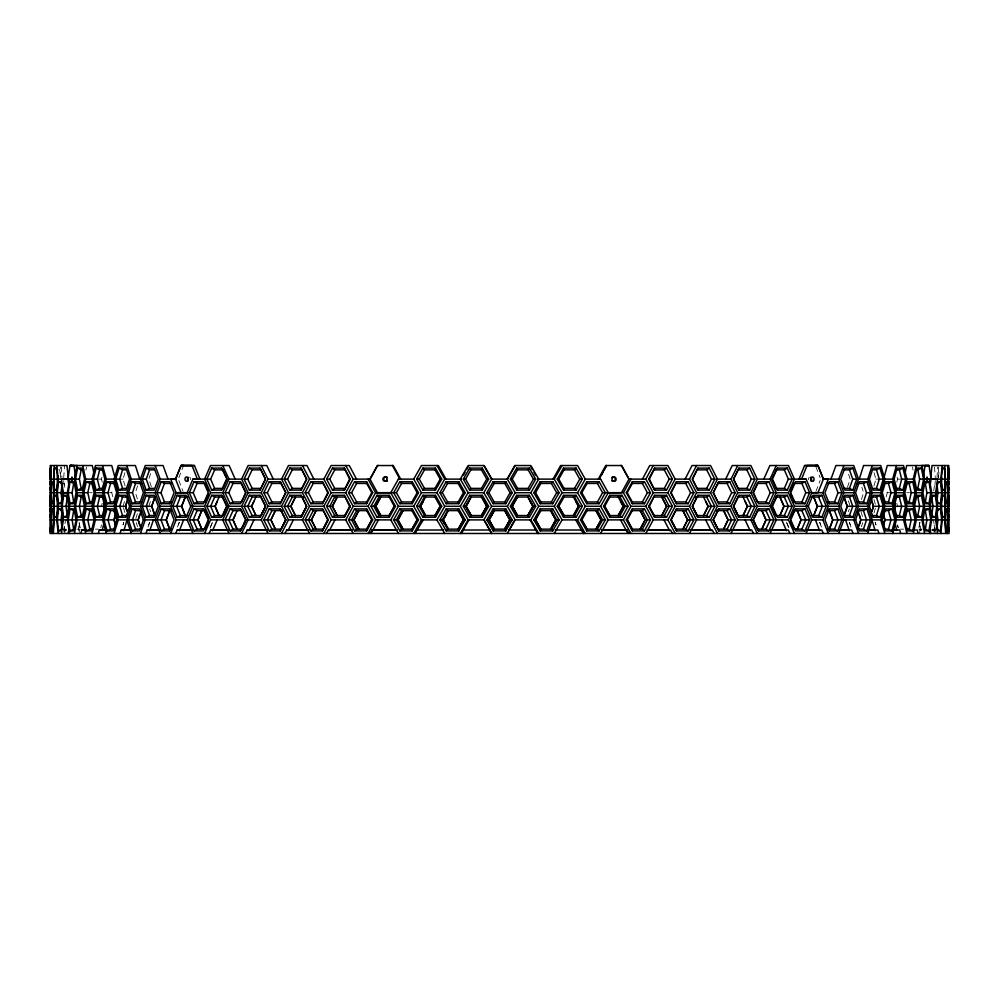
<?xml version="1.0" encoding="UTF-8"?>
<svg xmlns="http://www.w3.org/2000/svg" width="999" height="999" viewBox="0 0 999 999"><rect width="100%" height="100%" fill="white"/><g stroke="black" fill="none" stroke-linecap="round" stroke-linejoin="round"><path stroke-width="0.75" stroke-dasharray="5 3.75" d="M60.415 477.609L60.564 467.033M937.074 477.609L937.537 467.033M63.849 530.019L66.646 530.032L63.849 530.032L63.686 532.33L64.048 527.435M63.711 477.609L64.598 465.534M934.952 485.152L935.289 480.631M934.003 533.478L934.302 530.019L934.102 532.33M938.498 477.235L939.222 469.855L940.359 469.855M64.66 526.248L64.298 529.158L64.848 524.875M65.01 523.576L65.497 519.892M933.753 490.821L934.702 483.441L935.838 483.441M919.879 522.377L919.005 527.722M919.492 533.478L920.029 530.032L923.301 530.019L920.029 530.032M919.967 530.457L920.691 525.924M919.879 522.352L918.993 527.709M85.951 470.054L86.526 467.033M100.824 527.722L101.486 524.875M102.21 482.142L101.473 479.12L102.21 476.098M101.473 506.293L102.21 503.284M896.79 482.142L897.527 479.12L896.79 476.098M112.825 496.79L111.726 492.707L112.825 488.636M886.175 496.79L887.274 492.707L886.175 488.636M123.064 524.875L123.789 522.377M125.05 485.914L123.052 479.12L125.05 472.327M123.052 506.293L125.05 499.5M873.95 485.914L875.948 479.12L873.95 472.327M873.95 513.086L875.549 507.654M123.052 524.8L123.789 522.352M137.575 485.914L135.402 492.707L137.575 499.5M135.839 518.531L138.012 511.738M861.425 499.5L863.598 492.707L861.862 487.275M861.425 526.685L862.724 522.602M149.613 522.377L147.815 527.722L149.625 522.352M150.624 473.688L148.764 479.12L151.561 487.275M148.764 506.293L150.624 500.861M847.439 487.275L850.236 479.12L848.376 473.688M848.376 511.738L849.312 509.015M179.271 522.377L177.235 527.722L179.283 522.352M178.833 477.759L183.054 466.883M815.946 491.346L820.167 480.482M210.027 528.071L212.45 522.352M212.45 522.377L210.19 527.722M58.641 469.855L59.778 469.855L60.502 477.235M98.289 479.12L101.473 479.12M119.168 479.12L123.052 479.12M875.948 479.12L879.832 479.12M897.527 479.12L900.711 479.12M63.162 483.441L64.298 483.441L65.247 490.821M89.498 492.707L92.308 492.707M109.366 492.707L111.726 492.707M887.274 492.707L889.634 492.707M906.692 492.707L909.502 492.707M63.162 529.158L66.171 529.158M76.923 529.158L80.245 529.158M95.429 529.158L98.327 529.158M900.673 529.158L903.571 529.158M918.755 529.158L922.077 529.158M932.829 529.158L935.838 529.158M930.968 530.019L938.523 530.019M786.55 522.352L788.973 528.071M788.81 527.722L786.55 522.377M819.717 522.352L821.777 527.709L819.729 522.377M815.946 466.883L820.167 477.759M178.833 480.482L183.054 491.346M849.375 522.352L851.185 527.709L849.387 522.377M848.376 500.861L850.236 506.293M149.688 509.015L150.624 511.738M860.988 511.738L863.161 518.531M136.276 522.602L137.575 526.685M875.211 522.352L875.948 524.8M873.95 499.5L875.948 506.293M123.451 507.654L125.05 513.086M875.211 522.377L875.936 524.875M896.79 503.284L897.527 506.293M897.514 524.875L898.176 527.722L897.527 524.8M912.474 467.033L913.049 470.054M79.995 527.722L79.121 522.377M80.007 527.709L79.121 522.352M78.309 525.924L79.508 533.478L78.971 530.032M933.503 519.892L933.99 523.576M934.152 524.875L934.689 529.158L934.34 526.248M934.515 467.033L935.289 477.609M934.952 527.435L935.401 533.478M63.711 480.631L64.048 485.152M61.463 467.033L61.926 477.609M938.436 467.033L938.585 477.609M189.723 477.247A2.16 1.536 90 0 1 190.447 479.682M808.553 479.682A2.16 1.536 -90 0 1 809.277 477.247M935.151 530.019L932.354 530.032L935.151 530.032M64.898 532.33L64.685 530.019L64.898 532.33"/><path stroke-width="1.5" d="M50 530.881L50.012 528.284M50 503.708L50.012 501.111M948.988 484.303L949.05 481.718M948.988 511.488L949.05 508.891M50.1 479.12L50.287 468.119L50.949 468.119L50.949 490.109L50.287 490.109L50.225 487.524M58.204 533.478L56.781 519.892L58.204 506.293L56.781 492.707L58.204 479.12L68.394 479.12L66.995 465.534L50.225 465.534L50.012 533.478L949.05 533.478L948.775 465.534L932.005 465.534L930.606 479.12L940.796 479.12L942.219 492.707L940.796 506.293L942.219 519.892L940.796 533.478M50.1 506.293L50.287 495.304L50.949 495.304L50.949 517.295L50.287 517.295L50.225 514.697M948.775 487.524L948.713 490.109L948.051 490.109L948.051 468.119L948.713 468.119L948.9 479.12M948.775 514.697L948.713 517.295L948.051 517.295L948.051 495.304L948.713 495.304L948.9 506.293M632.367 503.708L632.292 501.973L627.222 492.707L632.292 483.441L632.367 481.718L644.442 481.718L650.436 492.707L644.442 503.708L632.367 503.708L626.286 492.707L632.367 481.718M632.367 508.891L632.292 510.614L627.222 519.892L632.292 529.158L632.367 530.881L644.442 530.881L650.436 519.892L644.442 508.891L632.367 508.891L626.286 519.892L632.367 530.881M366.633 503.708L366.708 501.973L371.778 492.707L366.708 483.441L366.633 481.718L354.558 481.718L348.564 492.707L354.558 503.708L366.633 503.708L372.714 492.707L366.633 481.718M366.633 530.881L366.708 529.158L371.778 519.892L366.708 510.614L366.633 508.891L354.558 508.891L348.564 519.892L354.558 530.881L366.633 530.881L372.714 519.892L366.633 508.891M51.661 533.478L51.049 465.534M51.286 492.707L51.798 481.718L53.134 481.718L53.934 492.707L53.134 503.708L51.798 503.708L51.286 492.707L56.781 492.707M51.286 519.892L51.798 508.891L53.134 508.891L53.934 519.892L53.134 530.881L51.798 530.881L51.286 519.892L67.62 519.892M947.339 533.478L947.951 465.534M947.714 492.707L947.202 503.708L945.866 503.708L945.066 492.707L945.866 481.718L947.202 481.718L947.714 492.707L944.117 492.707M947.714 519.892L947.202 530.881L945.866 530.881L945.066 519.892L945.866 508.891L947.202 508.891L947.714 519.892L944.117 519.892M389.298 495.304L389.173 497.027L394.33 506.306L389.185 515.559L389.298 517.295L377.035 517.295L370.941 506.293L377.035 495.304L389.298 495.304L395.467 506.293L389.298 517.295M609.702 517.295L609.827 515.559L604.682 506.293L609.827 497.027L609.702 495.304L621.965 495.304L628.059 506.293L621.965 517.295L609.702 517.295L603.533 506.293L609.702 495.304M57.567 481.58L57.655 475.424M57.567 508.753L57.567 503.833M941.433 481.618L941.483 477.235M941.433 508.791L941.483 504.408M53.297 533.478C55.12 510.826 52.497 488.174 54.321 465.534M53.696 479.12L54.545 468.119L56.531 468.119L57.667 479.12L56.531 490.109L54.545 490.109L53.696 479.12L57.38 479.12M53.696 506.293L54.545 495.304L56.531 495.304L57.667 506.293L56.531 517.295L54.545 517.295L53.696 506.293L57.38 506.293M945.304 479.12L944.455 490.109L942.469 490.109L941.333 479.12L942.469 468.119L944.455 468.119L945.304 479.12L941.62 479.12M945.703 533.478C943.88 510.826 946.503 488.174 944.679 465.534M945.304 506.293L944.455 517.295L942.469 517.295L941.333 506.293L942.469 495.304L944.455 495.304L945.304 506.293L941.62 506.306M936.9 483.441L937.911 492.707L936.9 501.973M62.1 501.973L61.089 492.707L62.1 483.441M57.33 492.707L58.504 481.718L61.151 481.718L62.6 492.707L61.151 503.708L58.504 503.708L57.33 492.707L61.089 492.707M940.796 479.12L942.219 465.534M941.67 492.707L940.496 503.708L937.849 503.708L936.4 492.707L937.849 481.718L940.496 481.718L941.67 492.707L937.911 492.707M72.427 480.194L71.953 476.96L71.466 480.194M927.534 480.194L927.047 476.96L926.572 480.194M58.504 508.891L57.33 519.892L58.504 530.881L61.151 530.881L62.6 519.892L61.151 508.891L58.504 508.891L60.902 510.039M62.1 510.614L61.089 519.892L62.1 529.158M940.496 530.881L941.67 519.892L940.496 508.891L937.849 508.891L936.4 519.892L937.849 530.881L940.496 530.881L938.098 529.732M936.9 529.158L937.911 519.892L936.9 510.614M61.476 533.478L63.299 519.892L61.476 506.293L63.299 492.707L61.476 479.12L67.944 479.12L69.056 486.675M62.175 506.293L63.674 495.304L66.97 495.304L68.744 506.293L66.97 517.295L63.674 517.295L62.175 506.293L74.438 506.293L77.06 519.892L74.438 533.478M937.524 533.478L935.701 519.892L937.524 506.293L935.701 492.707L937.524 479.12L931.056 479.12L929.944 486.675M936.825 506.293L935.326 517.295L932.03 517.295L930.256 506.293L932.03 495.304L935.326 495.304L936.825 506.293L924.562 506.293L921.94 492.707L924.562 479.12L921.94 465.534M67.944 479.12L69.955 465.534L71.953 465.522M654.657 490.109L649.412 479.12L654.657 468.119L666.508 468.119L672.389 479.12L666.508 490.109L654.657 490.109L648.688 479.12L654.657 468.119M654.657 517.295L649.412 506.306L654.657 495.304L666.508 495.304L672.389 506.293L666.508 517.295L654.657 517.295L648.688 506.293L654.657 495.304M923.501 476.098L925.049 465.534L929.045 465.534L931.056 479.12M68.207 533.478L68.731 530.019M344.343 490.109L349.588 479.12L344.343 468.119L332.492 468.119L326.611 479.12L332.492 490.109L344.343 490.109L350.312 479.12L344.343 468.119M344.343 517.295L349.588 506.293L344.343 495.304L332.492 495.304L326.611 506.293L332.492 517.295L344.343 517.295L350.312 506.293L344.343 495.304M928.958 481.718L925.349 483.441L926.897 492.707L925.349 501.973L928.958 503.708L930.781 492.707L928.958 481.718L925.037 481.718L922.939 492.707L925.037 503.708L928.958 503.708M70.042 503.708L73.651 501.973L72.103 492.707L73.651 483.441L70.042 481.718L68.219 492.707L70.042 503.708L73.963 503.708L76.061 492.707L73.963 481.718L70.042 481.718M69.593 533.478L67.37 519.892L69.593 506.293L67.37 492.707L69.593 479.12L74.438 479.12L77.06 465.534M68.219 519.892L70.042 508.891L73.963 508.891L76.061 519.892L73.963 530.881L70.042 530.881L68.219 519.892L76.074 519.892M930.781 519.892L928.958 530.881L925.037 530.881L922.939 519.892L925.037 508.891L928.958 508.891L930.781 519.892L922.926 519.892M929.407 533.478L931.63 519.892L929.407 506.293L931.63 492.707L929.407 479.12L924.562 479.12M928.958 530.881L925.349 529.158L926.897 519.892L925.349 510.614L928.958 508.891M412.25 503.708L411.95 501.973L417.157 492.707L411.938 483.441L412.25 481.718L399.837 481.718L393.656 492.707L399.837 503.708L412.25 503.708L418.494 492.707L412.25 481.718M412.25 508.891L411.938 510.614L417.157 519.892L411.95 529.158L412.25 530.881L399.837 530.881L393.656 519.892L399.837 508.891L412.25 508.891L418.494 519.892L412.25 530.881M586.75 503.708L587.062 501.973L581.843 492.707L587.062 483.441L586.75 481.718L599.163 481.718L605.344 492.707L599.163 503.708L586.75 503.708L580.506 492.707L586.75 481.718M586.75 530.881L587.062 529.158L581.843 519.892L587.062 510.614L586.75 508.891L599.163 508.891L605.344 519.892L599.163 530.881L586.75 530.881L580.506 519.892L586.75 508.891M84.815 530.457L85.39 527.435M921.415 468.119L917.819 469.855L919.629 479.12L917.819 488.386L921.415 490.109L923.563 479.12L921.415 468.119L916.87 468.119L914.46 479.12L916.87 490.109L921.415 490.109M77.585 490.109L81.181 488.386L79.371 479.12L81.181 469.855L77.585 468.119L75.437 479.12L77.585 490.109L82.13 490.109L84.54 479.12L82.13 468.119L77.585 468.119M74.438 506.293L77.06 492.707L74.438 479.12M75.437 506.293L77.585 495.304L82.13 495.304L84.54 506.293L82.13 517.295L77.585 517.295L75.437 506.293L92.07 506.293L95.442 519.892L92.07 533.478M923.563 506.293L921.415 517.295L916.87 517.295L914.46 506.293L916.87 495.304L921.415 495.304L923.563 506.293L906.93 506.293L903.558 492.707L906.93 479.12L903.558 465.534L887.274 465.534L883.615 479.12M924.562 533.478L921.94 519.892L924.562 506.293M77.585 495.304L81.181 497.027L79.371 506.293L81.181 515.559L77.585 517.295M921.415 517.295L917.819 515.559L919.629 506.306L917.819 497.027L921.415 495.304M80.981 533.478L81.693 530.019L85.839 530.019M904.744 474.587L906.692 465.534L929.045 465.534L921.665 465.534M912.711 481.718L907.554 481.718L904.844 492.707L907.554 503.708L912.711 503.708L915.171 492.707L912.711 481.718L909.14 483.441L911.213 492.707L909.14 501.973L907.03 501.973M86.289 503.708L89.86 501.973L87.787 492.707L89.86 483.441L86.289 481.718L83.829 492.707L86.289 503.708L91.446 503.708L94.156 492.707L91.446 481.718L86.289 481.718M85.689 533.478L82.68 519.892L85.689 506.293L82.68 492.707L85.689 479.12L82.68 465.534M913.311 533.478L916.32 519.892L913.311 506.293L916.32 492.707L913.311 479.12L916.32 465.534M915.171 519.892L912.711 530.881L907.554 530.881L904.844 519.892L907.554 508.891L912.711 508.891L915.171 519.892L904.819 519.892M86.289 508.891L89.86 510.614L87.787 519.892L89.86 529.158L86.289 530.881L83.829 519.892L86.289 508.891L91.446 508.891L94.156 519.892L91.446 530.881L86.289 530.881M906.605 529.158L909.14 529.158L911.213 519.892L909.14 510.614L912.711 508.891M894.542 510.039L895.416 506.306L894.53 502.609M104.171 503.846L104.171 508.791M896.965 469.855L899.337 469.855L901.66 479.12L899.337 488.386L896.965 488.386M102.21 530.457L104.408 521.403M104.47 509.989L103.559 506.293L104.47 502.609M894.829 508.753L894.842 503.833M102.822 488.386L99.663 488.386L97.34 479.12L99.663 469.855L102.035 469.855M93.357 479.12L96.116 468.119L101.886 468.119L104.883 479.12L101.886 490.109L96.116 490.109L93.357 479.12L97.34 479.12M92.07 506.293L95.442 492.707L92.07 479.12L95.442 465.534L111.726 465.534L115.385 479.12M93.357 506.293L96.116 495.304L101.886 495.304L104.883 506.293L101.886 517.295L96.116 517.295L93.357 506.293L103.559 506.293M905.643 479.12L902.884 490.109L897.114 490.109L894.117 479.12L897.114 468.119L902.884 468.119L905.643 479.12L901.66 479.12M905.643 506.293L902.884 517.295L897.114 517.295L894.117 506.293L897.114 495.304L902.884 495.304L905.643 506.293L895.416 506.306M906.93 533.478L903.558 519.892L906.93 506.293M102.822 497.027L99.663 497.027L97.34 506.293L99.663 515.559L102.822 515.559M676.523 503.708L671.191 492.707L676.523 481.718L688.124 481.718L693.868 492.707L688.124 503.708L676.523 503.708L670.666 492.707L676.523 481.718M676.523 508.891L671.191 519.892L676.523 530.881L688.124 530.881L693.868 519.892L688.124 508.891L676.523 508.891L670.666 519.892L676.523 530.881M322.477 503.708L327.809 492.707L322.477 481.718L310.876 481.718L305.132 492.707L310.876 503.708L322.477 503.708L328.334 492.707L322.477 481.718M322.477 530.881L327.809 519.892L322.477 508.891L310.876 508.891L305.132 519.892L310.876 530.881L322.477 530.881L328.334 519.892L322.477 508.891M883.628 524.875L884.939 519.892L883.628 514.972L884.952 519.892L883.615 524.8M896.24 515.559L899.337 515.559L901.66 506.306L899.337 497.027L896.24 497.027M98.339 533.478L99.251 530.019L106.893 530.019M115.385 524.8L114.048 519.892L115.372 514.972L114.048 519.892L115.372 524.875M885.826 483.441L888.436 483.441L891.008 492.707L888.436 501.973L885.826 501.973M114.048 501.973L110.564 501.973L107.992 492.707L110.564 483.441L114.048 483.441M106.319 533.478L102.572 519.892L106.319 506.293L102.572 492.707L106.319 479.12L102.572 465.534M103.996 492.707L107.055 481.718L113.399 481.718L116.696 492.707L113.399 503.708L107.055 503.708L103.996 492.707L107.992 492.707M103.996 519.892L107.055 508.891L113.399 508.891L116.696 519.892L113.399 530.881L107.055 530.881L103.996 519.892L114.048 519.892M892.681 533.478L896.428 519.892L892.681 506.293L896.428 492.707L892.681 479.12L896.428 465.534M895.004 492.707L891.945 503.708L885.601 503.708L882.304 492.707L885.601 481.718L891.945 481.718L895.004 492.707L891.008 492.707M895.004 519.892L891.945 530.881L885.601 530.881L882.304 519.892L885.601 508.891L891.945 508.891L895.004 519.892L884.939 519.892M115.072 510.614L110.564 510.614L107.992 519.892L110.564 529.158L115.072 529.158M871.952 501.373L873.413 506.293L871.965 511.288L873.413 506.293L871.078 498.476M435.452 490.109L434.965 488.386L440.209 479.12L434.952 469.855L435.452 468.119L422.914 468.119L416.67 479.12L422.914 490.109L435.452 490.109L441.745 479.12L435.452 468.119M435.452 495.304L434.952 497.027L440.209 506.306L434.965 515.559L435.452 517.295L422.914 517.295L416.67 506.293L422.914 495.304L435.452 495.304L441.745 506.293L435.452 517.295M563.548 490.109L564.048 488.386L558.791 479.12L564.048 469.855L563.548 468.119L576.086 468.119L582.33 479.12L576.086 490.109L563.548 490.109L557.255 479.12L563.548 468.119M563.548 517.295L564.048 515.559L558.791 506.293L564.048 497.027L563.548 495.304L576.086 495.304L582.33 506.293L576.086 517.295L563.548 517.295L557.255 506.293L563.548 495.304M883.928 529.158L888.436 529.158L891.008 519.892L888.436 510.614L883.928 510.614M127.048 501.373L125.587 506.293L127.06 511.213L125.612 506.306L127.922 498.476M873.626 469.855L876.473 469.855L879.282 479.12L876.473 488.386L873.626 488.386M123.851 530.756L127.06 519.892L118.257 519.892L114.161 506.293L118.257 492.707L114.161 479.12L118.257 465.534L135.402 465.534L139.748 479.12M126.336 488.386L122.527 488.386L119.718 479.12L122.527 469.855L126.336 469.855M115.722 479.12L119.068 468.119L125.974 468.119L129.558 479.12L125.974 490.109L119.068 490.109L115.722 479.12L119.718 479.12M115.722 506.293L119.068 495.304L125.974 495.304L129.558 506.293L125.974 517.295L119.068 517.295L115.722 506.293L125.587 506.293M114.161 533.478L118.257 519.892M883.278 479.12L879.932 490.109L873.026 490.109L869.442 479.12L873.026 468.119L879.932 468.119L883.278 479.12L879.282 479.12M884.839 533.478L880.743 519.892L884.839 506.293L880.743 492.707L884.839 479.12L880.743 465.534L863.598 465.534L859.252 479.12M883.278 506.293L879.932 517.295L873.026 517.295L869.442 506.293L873.026 495.304L879.932 495.304L883.278 506.293L873.388 506.306M126.898 497.027L122.527 497.027L119.718 506.293L122.527 515.559L126.898 515.559M857.854 510.614L860.826 519.892L857.854 529.158M872.102 515.559L876.473 515.559L879.282 506.306L876.473 497.027L872.102 497.027M120.092 533.478L121.179 530.019L131.456 530.019M139.735 524.875L138.174 519.892L141.159 510.614M857.242 483.441L863.473 483.441L866.52 492.707L863.473 501.973L857.242 501.973M141.159 529.158L138.162 519.892L139.735 514.96M859.252 524.8L860.838 519.892L859.265 514.96M141.758 501.973L135.527 501.973L132.48 492.707L135.527 483.441L141.758 483.441M131.256 533.478L126.811 519.892L131.256 506.293L126.811 492.707L131.256 479.12L126.811 465.534M128.496 492.707L132.118 481.718L139.585 481.718L143.431 492.707L139.585 503.708L132.118 503.708L128.496 492.707L132.48 492.707M128.496 519.892L132.118 508.891L139.585 508.891L143.431 519.892L139.585 530.881L132.118 530.881L128.496 519.892L138.162 519.892M867.744 533.478L872.189 519.892L867.744 506.293L872.189 492.707L867.744 479.12L872.189 465.534M870.504 492.707L866.882 503.708L859.415 503.708L855.569 492.707L859.415 481.718L866.882 481.718L870.504 492.707L866.52 492.707M870.504 519.892L866.882 530.881L859.415 530.881L855.569 519.892L859.415 508.891L866.882 508.891L870.504 519.892L860.826 519.892M139.748 510.614L135.527 510.614L132.48 519.892L135.527 529.158L139.748 529.158M852.821 495.304L849.475 497.027L843.93 497.027L847.264 506.306L844.08 515.559L849.487 515.559L852.821 517.295L856.705 506.293L852.821 495.304L844.829 495.304L840.721 506.293L844.829 517.295L852.821 517.295M146.179 517.295L154.171 517.295L158.279 506.293L154.171 495.304L146.179 495.304L142.295 506.293L146.179 517.295L149.525 515.559L154.932 515.559L151.736 506.306L154.42 498.476M858.291 529.158L863.473 529.158L866.52 519.892L863.473 510.614L858.291 510.614M843.93 469.855L849.475 469.855L852.746 479.12L849.487 488.386L843.93 488.386M149.688 530.756L153.421 519.892M154.932 515.559L151.711 506.293L154.932 497.027L149.525 497.027L146.179 495.304M844.58 498.476L847.289 506.293L844.068 515.559M153.921 488.386L149.525 488.386L146.254 479.12L149.525 469.855L153.921 469.855M140.472 533.478L145.255 519.892L140.472 506.293L145.255 492.707L140.472 479.12L145.255 465.534L163.074 465.534L168.044 479.12M142.295 479.12L146.179 468.119L154.171 468.119L158.279 479.12L154.171 490.109L146.179 490.109L142.295 479.12L146.254 479.12M856.705 479.12L852.821 490.109L844.829 490.109L840.721 479.12L844.829 468.119L852.821 468.119L856.705 479.12L852.746 479.12M858.528 533.478L853.745 519.892L858.528 506.293L853.745 492.707L858.528 479.12L853.745 465.534L835.926 465.534L830.956 479.12M149.525 497.027L146.254 506.293L149.525 515.559M830.956 514.96L829.345 510.614L832.779 519.892L829.357 529.158L832.779 519.892L830.968 514.972M145.991 533.478L147.253 530.019L159.59 530.019M166.246 519.892L169.643 510.614L166.221 519.892L169.643 529.158L166.221 519.892L157.068 519.892L161.214 508.891L169.705 508.891L171.566 510.614L164.473 510.614L161.214 508.891M697.914 490.109L692.507 479.12L697.914 468.119L709.228 468.119L714.809 479.12L709.228 490.109L697.914 490.109L692.195 479.12L697.914 468.119M697.914 495.304L692.507 506.293L697.914 517.295L709.228 517.295L714.809 506.293L709.228 495.304L697.914 495.304L692.195 506.293L697.914 517.295M827.434 483.441L834.527 483.441L837.999 492.707L834.527 501.973L827.434 501.973L829.295 503.708L837.786 503.708L841.932 492.707L837.786 481.718L829.295 481.718L824.937 492.707L829.295 503.708M849.487 515.559L852.746 506.306L849.475 497.027M301.086 490.109L306.493 479.12L301.086 468.119L289.772 468.119L284.191 479.12L289.772 490.109L301.086 490.109L306.805 479.12L301.086 468.119M301.086 517.295L306.493 506.293L301.086 495.304L289.772 495.304L284.191 506.293L289.772 517.295L301.086 517.295L306.805 506.293L301.086 495.304M169.705 503.708L174.063 492.707L169.705 481.718L161.214 481.718L157.068 492.707L161.214 503.708L169.705 503.708L171.578 501.973L164.473 501.973L161.001 492.707L164.473 483.441L171.566 483.441M160.215 533.478L155.12 519.892L160.215 506.293L155.12 492.707L160.215 479.12L155.12 465.534M838.785 533.478L843.88 519.892L838.785 506.293L843.88 492.707L838.785 479.12L843.88 465.534M837.786 508.891L834.527 510.614L827.434 510.614L829.295 508.891L837.786 508.891L841.932 519.892L837.786 530.881L829.295 530.881L827.434 529.158L834.527 529.158L837.786 530.881M164.473 510.614L161.001 519.892L164.473 529.158L171.578 529.158L169.705 530.881L161.214 530.881L157.068 519.892M817.332 506.306L813.735 515.559L817.357 506.293L813.723 497.027L817.357 506.293L826.223 506.293L821.827 495.304L812.849 495.304L808.266 506.293L812.849 517.295L821.827 517.295L826.223 506.293M181.668 506.306L185.265 497.027L181.643 506.293L185.265 515.559L181.643 506.293L172.777 506.293L177.173 495.304L186.151 495.304L190.734 506.293L186.151 517.295L177.173 517.295L172.777 506.293M834.527 529.158L837.999 519.892L834.527 510.614M179.358 530.756L183.579 519.892M169.705 530.881L174.063 519.892L169.705 508.891M829.295 508.891L824.937 519.892L829.295 530.881M458.828 503.708L458.154 501.973L463.436 492.707L458.141 483.441L458.828 481.718L446.203 481.718L439.91 492.707L446.203 503.708L458.828 503.708L465.159 492.707L458.828 481.718M458.828 508.891L458.141 510.614L463.436 519.892L458.154 529.158L458.828 530.881L446.203 530.881L439.91 519.892L446.203 508.891L458.828 508.891L465.159 519.892L458.828 530.881M540.172 503.708L540.859 501.973L535.564 492.707L540.859 483.441L540.172 481.718L552.797 481.718L559.09 492.707L552.797 503.708L540.172 503.708L533.841 492.707L540.172 481.718M540.172 530.881L540.859 529.158L535.564 519.892L540.859 510.614L540.172 508.891L552.797 508.891L559.09 519.892L552.797 530.881L540.172 530.881L533.841 519.892L540.172 508.891M170.717 533.478L176.124 519.892L170.717 506.293L176.124 492.707L170.717 479.12L175.587 479.12L181.019 492.732L187.862 492.719M801.036 519.892L797.239 529.158L801.061 519.892L797.239 510.614L801.061 519.892L809.615 519.892L804.994 508.891L795.554 508.891L792.632 513.873M828.283 533.478L822.876 519.892L828.283 506.293L822.876 492.707L828.283 479.12L823.413 479.12L817.956 492.707L811.113 492.719M187.849 497.027L180.357 497.027L176.661 506.293L180.357 515.559L187.849 515.559M801.56 479.12L807.03 465.534L817.956 465.522L823.413 479.12L817.956 465.522L804.582 465.534L799.013 479.12L806.093 479.12L811.787 492.707L806.093 506.293L811.787 519.892L806.093 533.478M197.964 519.892L201.761 510.614L197.939 519.892L201.761 529.158L197.939 519.892L189.385 519.892L194.006 508.891L203.446 508.891L206.368 513.873M175.774 533.478L177.185 530.019L191.845 530.019M792.632 486.7L794.03 483.441L801.897 483.441L805.781 492.707L801.91 501.973L794.03 501.973L792.632 498.713M811.151 515.559L818.656 515.559L822.339 506.306L818.643 497.027L811.151 497.027M206.231 499.125L204.982 501.973L197.103 501.973L193.219 492.707L197.103 483.441L204.97 483.441L206.406 486.788M783.903 506.306L779.944 515.559L783.94 506.293L779.944 497.027L783.94 506.293L792.157 506.293L787.312 495.304L777.447 495.304L774.625 500.287M192.907 533.478L187.213 519.892L192.907 506.293L187.213 492.707L192.907 479.12L205.632 479.12M189.385 492.707L194.006 481.718L203.446 481.718L208.254 492.707L203.446 503.708L194.006 503.708L189.385 492.707L193.219 492.707M809.615 492.707L804.994 503.708L795.554 503.708L790.746 492.707L795.554 481.718L804.994 481.718L809.615 492.707L805.781 492.707M809.615 519.892L804.994 530.881L795.554 530.881L790.746 519.892L795.554 508.891M205.632 510.614L197.103 510.614L193.219 519.892L197.103 529.158L204.383 529.158M217.195 501.373L215.06 506.293L219.068 515.559L215.097 506.306L219.068 497.027M206.855 497.689L208.454 493.956M206.855 524.875L208.454 521.141M774.625 473.114L776.086 469.855L784.327 469.855L788.386 479.12L784.327 488.386L776.086 488.386L771.902 479.12L774.138 474.188M204.97 529.158L206.368 525.886M212.537 530.756L217.208 519.892M794.617 529.158L801.91 529.158L805.781 519.892L801.897 510.614L793.368 510.614M222.914 488.386L221.553 490.109L211.688 490.109L206.843 479.12L211.688 468.119L221.553 468.119L227.098 479.12L222.914 488.386L214.673 488.386L210.614 479.12L214.673 469.855L222.914 469.855L224.413 473.201M206.843 524.8L208.441 521.116M790.559 491.471L792.157 487.787M790.559 518.656L792.157 514.96M766.008 519.892L761.875 529.158L766.033 519.892L761.862 510.614L766.008 519.892L773.9 519.892L768.843 508.891L758.566 508.891L753.046 519.892L755.344 524.875M204.57 533.478L210.539 519.892L204.57 506.293L210.539 492.707L204.57 479.12L210.539 465.534L229.121 465.534L235.202 479.12M221.553 495.304L226.573 506.293L221.553 517.295L211.688 517.295L206.843 506.293L211.688 495.304L221.553 495.304L224.375 500.287M776.086 469.855L777.447 468.119L787.312 468.119L792.157 479.12L787.312 490.109L777.447 490.109L776.086 488.386M794.43 533.478L788.461 519.892L794.43 506.293L788.461 492.707L794.43 479.12L788.461 465.534L769.879 465.534L763.798 479.12M792.157 506.293L787.312 517.295L777.447 517.295L772.427 506.293L777.447 495.304M223.114 497.027L214.673 497.027L210.614 506.293L214.673 515.559L223.177 515.559M235.177 514.972L232.992 519.892L237.125 529.158L232.967 519.892L237.138 510.614M227.098 506.306L222.914 515.559L227.098 506.293L224.862 501.373M755.369 497.627L753.046 492.707L757.392 483.441L765.971 483.441L770.204 492.707L765.971 501.973L757.392 501.973L755.868 498.713M209.103 533.478L210.664 530.019L228.609 530.019M221.553 490.109L226.573 479.12M777.447 468.119L772.427 479.12L777.447 490.109M775.823 515.559L784.327 515.559L788.386 506.306L784.327 497.027L775.886 497.027M745.092 501.373L747.402 506.293L743.081 515.559L747.402 506.293L743.081 497.027M243.144 498.763L241.621 501.973L233.029 501.973L228.796 492.707L233.029 483.441L241.608 483.441L245.954 492.707L243.656 497.689M771.902 506.306L776.086 515.559L771.902 506.306L774.138 501.373M228.958 533.478L222.727 519.892L228.958 506.293L222.727 492.707L228.958 479.12L222.727 465.534M225.1 492.707L230.157 481.718L240.434 481.718L245.642 492.707L240.434 503.708L230.157 503.708L225.1 492.707L228.796 492.707M230.157 530.881L233.029 529.158L241.621 529.158L243.132 525.886L240.434 530.881L230.157 530.881L225.1 519.892L230.157 508.891L240.434 508.891L245.954 519.892L243.656 524.875M770.042 533.478L776.273 519.892L770.042 506.293L776.273 492.707L770.042 479.12L776.273 465.534M773.9 492.707L768.843 503.708L758.566 503.708L753.358 492.707L758.566 481.718L768.843 481.718L773.9 492.707L770.204 492.707M773.9 519.892L768.843 530.881L758.566 530.881L755.856 525.949L757.392 529.158L765.971 529.158L768.843 530.881M241.608 510.614L233.029 510.614L228.796 519.892L233.029 529.158M253.908 501.373L251.598 506.293L255.931 515.559L251.623 506.306L255.931 497.027M737.986 469.855L746.877 469.855L751.273 479.12L746.89 488.386L737.986 488.386L733.491 479.12L738.985 468.119L749.637 468.119L754.882 479.12L749.637 490.109L738.985 490.109L737.986 488.386M248.863 530.756L253.921 519.892M240.434 530.881L245.642 519.892L240.434 508.891M728.059 519.892L723.626 529.158L728.096 519.892L723.626 510.614L728.096 519.892L735.177 519.892L729.745 508.891L718.756 508.891L713.186 519.892L718.756 530.881L729.745 530.881L735.177 519.892M758.566 508.891L753.358 519.892L758.566 530.881M765.971 529.158L770.204 519.892L765.971 510.614L757.392 510.614M261.014 488.386L252.123 488.386L247.727 479.12L252.123 469.855L261.014 469.855L265.509 479.12L260.015 490.109L249.363 490.109L244.118 479.12L249.363 468.119L260.015 468.119L261.014 469.855M243.631 524.8L245.954 519.892M718.756 503.708L713.286 492.707L718.756 481.718L729.745 481.718L735.177 492.707L729.745 503.708L718.756 503.708L713.186 492.707L718.756 481.718M718.756 508.891L715.759 514.972M241.646 533.478L248.114 519.892L241.646 506.293L248.114 492.707L241.646 479.12L248.114 465.534L266.77 465.534L273.314 479.12M249.363 517.295L252.123 515.559L261.014 515.559L260.015 517.295L249.363 517.295L244.118 506.293L249.363 495.304L260.015 495.304L265.509 506.306L261.551 514.497M280.244 503.708L285.714 492.707L280.244 481.718L269.255 481.718L263.823 492.707L269.255 503.708L280.244 503.708L285.814 492.707L280.244 481.718M280.244 530.881L285.814 519.892L280.244 508.891L269.255 508.891L263.823 519.892L269.255 530.881L280.244 530.881L285.714 519.892L283.229 514.96M757.354 533.478L750.886 519.892L757.354 506.293L750.886 492.707L757.354 479.12L750.886 465.534L732.23 465.534L725.686 479.12M737.449 514.497L733.491 506.306L738.985 495.304L749.637 495.304L754.882 506.293L749.637 517.295L738.985 517.295L737.986 515.559L746.89 515.559L749.637 517.295M261.014 497.027L252.123 497.027L247.727 506.293L252.123 515.559M270.941 519.892L275.374 510.614L270.904 519.892L275.374 529.158L270.904 519.892L263.823 519.892M717.931 483.441L727.11 483.441L731.655 492.707L727.122 501.973L717.931 501.973M245.617 533.478L247.29 530.019L266.883 530.019M261.538 514.473L265.509 506.293L260.015 495.304M705.694 501.373L708.154 506.293L703.546 515.559L708.154 506.293L703.546 497.027M260.015 490.109L265.409 479.12L260.015 468.119M281.069 501.973L271.89 501.973L267.345 492.707L271.89 483.441L281.069 483.441M260.015 517.295L265.509 506.293M738.985 468.119L733.591 479.12L738.985 490.109M738.985 495.304L733.591 506.293L738.985 517.295M746.89 515.559L751.273 506.306L746.877 497.027L737.986 497.027M267.969 533.478L261.276 519.892L267.969 506.293L261.276 492.707L267.969 479.12L261.276 465.534M290.884 506.306L295.454 497.027L290.846 506.293L295.454 515.559L290.846 506.293L284.191 506.293M731.031 533.478L737.724 519.892L731.031 506.293L737.724 492.707L731.031 479.12L737.724 465.534M282.967 510.614L271.89 510.614L267.345 519.892L271.89 529.158L281.069 529.158L285.714 519.892M697.277 469.855L706.718 469.855L711.413 479.12L706.73 488.386L697.277 488.386M287.937 530.756L293.319 519.892M685.127 524.875L687.612 519.892L682.916 510.614L687.649 519.892L682.916 529.158L685.102 524.8M482.317 490.109L481.456 488.386L486.75 479.12L481.443 469.855L482.317 468.119L469.63 468.119L463.299 479.12L469.63 490.109L482.317 490.109L488.661 479.12L482.317 468.119M482.317 495.304L481.443 497.027L486.75 506.306L481.456 515.559L482.317 517.295L469.63 517.295L463.299 506.293L469.63 495.304L482.317 495.304L488.661 506.293L482.317 517.295M516.683 490.109L517.557 488.386L512.25 479.12L517.557 469.855L516.683 468.119L529.37 468.119L535.701 479.12L529.37 490.109L516.683 490.109L510.339 479.12L516.683 468.119M516.683 517.295L517.557 515.559L512.25 506.293L517.557 497.027L516.683 495.304L529.37 495.304L535.701 506.293L529.37 517.295L516.683 517.295L510.339 506.293L516.683 495.304M301.723 488.386L292.282 488.386L287.587 479.12L292.282 469.855L301.723 469.855M311.388 519.892L316.084 510.614L311.351 519.892L316.084 529.158L311.351 519.892L305.132 519.892M718.756 530.881L713.286 519.892L715.771 514.96M713.286 519.892L717.931 529.158L727.122 529.158L731.655 519.892L727.11 510.614L716.033 510.614M281.556 533.478L288.449 519.892L281.556 506.293L288.449 492.707L281.556 479.12L288.449 465.534L306.98 465.534L313.898 479.12M306.493 506.293L301.723 515.559M676.086 483.441L685.764 483.441L690.571 492.707L685.776 501.973L676.086 501.973M717.444 533.478L710.551 519.892L717.444 506.293L710.551 492.707L717.444 479.12L710.551 465.534L692.02 465.534L685.102 479.12M303.659 497.027L292.282 497.027L287.587 506.293L292.282 515.559L302.435 515.559M666.583 506.306L661.788 515.559L666.62 506.293L661.775 497.027L666.583 506.306L672.389 506.293M284.902 533.478L286.688 530.019L309.19 530.019M322.927 501.973L313.236 501.973L308.429 492.707L313.236 483.441L322.914 483.441M327.809 519.892L322.927 529.158M642.507 524.875L645.104 519.892L640.209 510.614L645.142 519.892L640.209 529.158L642.482 524.8M654.407 469.855L664.298 469.855L669.218 479.12L664.298 488.386L654.407 488.386M696.565 515.559L706.73 515.559L711.413 506.306L706.718 497.027L695.341 497.027M309.515 533.478L302.435 519.892L309.515 506.293L302.435 492.707L309.515 479.12L302.435 465.534M323.289 510.614L313.236 510.614L308.429 519.892L313.236 529.158L323.326 529.158M329.32 530.756L334.977 519.892M689.485 533.478L696.565 519.892L689.485 506.293L696.565 492.707L689.485 479.12L696.565 465.534M332.38 506.293L337.225 497.027L332.417 506.306L337.225 515.559L332.38 506.293L326.611 506.293M356.518 524.8L358.803 529.158L353.858 519.892L358.791 510.614L353.858 519.892L356.493 524.875M620.566 501.373L623.251 506.293L618.244 515.559L623.251 506.293L618.244 497.027M344.605 488.386L334.702 488.386L329.782 479.12L334.702 469.855L344.593 469.855M349.588 506.293L350.312 506.293L344.605 515.559L334.702 515.559L332.492 517.295M371.703 532.33L372.927 530.032L397.29 530.019L371.978 530.019L370.092 533.478M632.292 483.441L642.369 483.441L647.389 492.707L642.382 501.973L632.292 501.973M344.593 497.027L334.702 497.027L329.782 506.293L334.702 515.559M642.482 479.12L649.712 465.534L667.906 465.534L675.149 479.12L667.906 492.707L675.149 506.293L667.906 519.892L675.149 533.478M675.674 529.158L685.776 529.158L690.571 519.892L685.764 510.614L675.711 510.614M323.851 533.478L331.094 519.892L323.851 506.293L331.094 492.707L323.851 479.12L331.094 465.534L349.288 465.534L356.518 479.12M375.786 506.306L380.756 497.027L375.749 506.293L380.756 515.559L375.749 506.293L370.941 506.293M600.998 519.892L595.953 529.158L601.036 519.892L595.941 510.614L601.036 519.892L605.344 519.892M326.548 533.478L328.409 530.019L352.085 530.019M366.708 501.973L356.631 501.973L351.611 492.707L356.631 483.441L366.708 483.441M372.565 530.756L378.446 519.892M367.557 510.614L356.631 510.614L351.611 519.892L356.631 529.158L367.57 529.158M575.774 501.373L578.533 506.293L573.401 515.559L578.533 506.293L573.401 497.027M353.147 533.478L345.741 519.892L353.147 506.293L345.741 492.707L353.147 479.12L345.741 465.534M398.002 519.892L403.059 510.614L397.964 519.892L403.047 529.158L397.964 519.892L393.656 519.892M645.854 533.478L653.259 519.892L645.854 506.293L653.259 492.707L645.854 479.12L653.259 465.534M649.412 506.306L648.688 506.293L654.407 515.559L664.298 515.559L669.218 506.306L664.298 497.027L654.407 497.027M555.781 519.892L550.636 529.158L555.819 519.892L550.624 510.614L555.819 519.892L559.09 519.892M601.373 475.037L602.859 472.327M604.358 469.605L605.844 466.883M587.062 483.441L597.414 483.441L602.597 492.707L597.427 501.973L587.062 501.973M423.226 501.373L420.467 506.293L425.611 515.559L420.504 506.306L425.611 497.027M461.238 514.96L464.036 519.892L459.44 528.084L464.036 519.892L459.44 511.713M530.144 501.373L532.942 506.293L527.747 515.559L532.942 506.293L527.747 497.027M599.138 479.12L606.605 465.534L605.744 465.534L598.289 479.12L600.624 479.12L608.254 492.707L600.624 506.293L608.254 519.892L600.624 533.478M389.66 497.027L378.933 497.027L373.838 506.293L378.933 515.559L389.672 515.559M491.77 533.478L489.822 530.019L463.124 530.032L461.226 533.478L468.868 519.892M484.19 501.373L486.988 506.293L482.38 514.497L486.988 506.293L482.38 498.114M493.156 508.891L494.205 510.614L504.795 510.614L509.94 519.892L504.77 529.158L494.193 529.158L493.156 530.881L486.8 519.892L493.156 508.891L505.844 508.891L512.2 519.892L505.844 530.881L493.156 530.881M564.048 469.855L574.512 469.855L579.745 479.12L574.525 488.386L564.048 488.386M368.069 533.478L375.587 519.892L368.069 506.293L375.587 492.707L368.069 479.12L370.017 479.12L377.447 492.732L392.395 492.707L375.587 492.707L377.447 492.732M423.239 519.892L415.047 533.478M445.966 514.96L443.181 519.892L448.376 529.158L443.219 519.892L448.376 510.614M623.413 492.707L630.931 479.12L628.983 479.12L621.528 492.707L606.568 492.732L623.413 492.707L630.931 506.293L623.413 519.892L630.931 533.478M631.43 529.158L642.382 529.158L647.389 519.892L642.369 510.614L631.443 510.614M389.173 515.559L394.318 506.293L395.467 506.293L394.318 506.293M468.856 501.373L466.058 506.293L471.266 515.559L466.096 506.306L471.266 497.027M494.23 510.614L489.06 519.892L494.23 529.158L488.898 519.892L494.205 510.614L489.023 519.892L494.243 529.158L488.898 519.892M540.859 483.441L551.398 483.441L556.668 492.707L551.398 501.973L540.859 501.973M366.708 529.158L371.778 519.892L372.714 519.892M411.95 501.973L401.586 501.973L396.403 492.707L401.586 483.441L411.938 483.441M413.349 510.614L401.586 510.614L396.403 519.892L401.586 529.158L412.075 529.158M517.557 469.855L528.134 469.855L533.429 479.12L528.146 488.386L517.557 488.386M553.021 479.12L560.626 465.534L577.559 465.534L585.277 479.12L577.559 492.707L585.277 506.293L577.559 519.892L585.277 533.478M414.198 479.12L398.376 479.12L390.746 492.707L398.376 506.293L390.746 519.892L398.376 533.478M434.965 488.386L424.488 488.386L419.268 479.12L424.488 469.855L434.952 469.855M411.938 529.158L417.157 519.892L418.494 519.892L417.157 519.892M463.511 475.037L465.047 472.327M466.57 469.605L468.106 466.883M493.156 481.718L494.205 483.441L504.795 483.441L510.102 492.707L504.807 501.973L494.205 501.973L493.156 503.708L486.8 492.707L493.156 481.718L505.844 481.718L512.2 492.707L505.844 503.708L493.156 503.708M505.844 508.891L504.795 510.614L510.102 519.892L504.807 529.158L505.844 530.881M609.328 515.559L620.067 515.559L625.162 506.306L620.067 497.027L609.34 497.027M436.014 497.027L424.488 497.027L419.268 506.293L424.488 515.559L436.014 515.559M507.167 479.12L514.822 465.534L530.856 465.534L538.686 479.12L530.856 492.707L538.686 506.293L530.856 519.892L538.686 533.478M508.703 530.756L514.822 519.892L530.856 519.892M413.723 533.478L421.441 519.892L413.723 506.293L421.441 492.707L413.723 479.12L421.441 465.534L438.374 465.534L445.979 479.12M434.952 515.559L440.209 506.293L441.745 506.293M458.154 501.973L447.602 501.973L442.332 492.707L447.602 483.441L458.141 483.441M458.841 510.614L447.602 510.614L442.332 519.892L447.602 529.158L446.203 530.881M551.398 529.158L553.871 524.8M554.57 523.576L555.968 521.116M481.456 488.386L470.866 488.386L465.571 479.12L470.866 469.855L481.443 469.855M481.78 497.027L470.866 497.027L465.571 506.293L470.866 515.559L469.63 517.295M458.141 529.158L463.436 519.892L465.159 519.892M504.77 510.614L509.977 519.892L504.757 529.158L510.102 519.892L512.2 519.892M528.134 515.559L530.619 511.213M531.318 509.989L532.729 507.529M586.925 529.158L597.427 529.158L602.597 519.892L597.414 510.614L585.651 510.614M444.717 533.478L436.938 519.892L444.717 506.293L436.938 492.707L444.717 479.12L436.938 465.534M494.205 501.973L488.898 492.707L494.205 483.441M481.443 515.559L486.75 506.293L488.661 506.293M554.283 533.478L562.062 519.892L554.283 506.293L562.062 492.707L554.283 479.12L562.062 465.534M460.314 533.478L468.144 519.892L460.314 506.293L468.144 492.707L460.314 479.12L468.144 465.534L484.178 465.534L491.833 479.12M562.986 515.559L574.525 515.559L579.745 506.306L574.512 497.027L562.986 497.027M491.658 533.478L483.816 519.892L491.658 506.293L483.816 492.707L491.658 479.12L483.816 465.534M460.926 533.478L463.124 530.032M507.23 533.478L515.184 519.892L507.342 506.293L515.184 492.707L507.342 479.12L515.184 465.534M540.159 529.158L551.398 529.158L556.668 519.892L551.398 510.614L540.159 510.614M517.22 515.559L528.146 515.559L533.429 506.306L528.134 497.027L517.22 497.027M504.795 483.441L505.844 481.718M469.63 490.109L470.866 488.386M528.134 469.855L529.37 468.119M528.134 497.027L529.37 495.304M446.203 503.708L447.602 501.973M551.398 483.441L552.797 481.718M551.398 510.614L552.797 508.891M422.914 490.109L424.488 488.386M422.914 517.295L424.488 515.559M574.512 469.855L576.086 468.119M574.512 497.027L576.086 495.304M399.837 503.708L401.586 501.973M399.837 530.881L401.586 529.158M597.414 483.441L599.163 481.718M597.414 510.614L599.163 508.891M377.035 517.295L378.933 515.559M620.067 497.027L621.965 495.304M354.558 503.708L356.631 501.973M354.558 530.881L356.631 529.158M642.369 483.441L644.442 481.718M642.369 510.614L644.442 508.891M332.492 490.109L334.702 488.386M664.298 469.855L666.508 468.119M664.298 497.027L666.508 495.304M310.876 503.708L313.236 501.973M310.876 530.881L313.236 529.158M685.764 483.441L688.124 481.718M685.764 510.614L688.124 508.891M289.772 490.109L292.282 488.386M289.772 517.295L292.282 515.559M706.718 469.855L709.228 468.119M706.718 497.027L709.228 495.304M269.255 503.708L271.89 501.973M269.255 530.881L271.89 529.158M727.11 483.441L729.745 481.718M727.11 510.614L729.745 508.891M249.363 490.109L252.123 488.386M746.877 469.855L749.637 468.119M746.877 497.027L749.637 495.304M230.157 503.708L233.029 501.973M765.971 483.441L768.843 481.718M765.971 510.614L768.843 508.891M211.688 490.109L214.673 488.386M211.688 517.295L214.673 515.559M784.327 469.855L787.312 468.119M784.327 497.027L787.312 495.304M194.006 503.708L197.103 501.973M189.385 519.892L194.006 530.881L197.103 529.158M801.897 483.441L804.994 481.718M801.897 510.614L804.994 508.891M177.173 517.295L180.357 515.559M818.643 497.027L821.827 495.304M161.214 503.708L164.473 501.973M161.214 530.881L164.473 529.158M834.527 483.441L837.786 481.718M146.179 490.109L149.525 488.386M849.475 469.855L852.821 468.119M132.118 503.708L135.527 501.973M132.118 530.881L135.527 529.158M863.473 483.441L866.882 481.718M863.473 510.614L866.882 508.891M119.068 490.109L122.527 488.386M119.068 517.295L122.527 515.559M876.473 469.855L879.932 468.119M876.473 497.027L879.932 495.304M107.055 503.708L110.564 501.973M107.055 530.881L110.564 529.158M888.436 483.441L891.945 481.718M888.436 510.614L891.945 508.891M96.116 490.109L99.663 488.386M96.116 517.295L99.663 515.559M899.337 469.855L902.884 468.119M899.337 497.027L902.884 495.304M54.545 490.109L56.931 488.961M54.545 517.295L56.931 516.146M942.069 469.28L944.455 468.119M942.069 496.453L944.455 495.304M58.504 503.708L60.902 502.547M58.504 530.881L60.902 529.732M938.098 482.867L940.496 481.718M938.098 510.039L940.496 508.891M63.674 517.295L67.283 515.559L65.996 506.293L67.283 497.027L63.674 495.304M70.042 530.881L73.651 529.158L72.103 519.892L73.651 510.614L70.042 508.891M935.326 495.304L931.717 497.027L933.004 506.306L931.717 515.559L935.326 517.295M509.215 530.019L535.876 530.032M733.491 506.306L737.462 514.473M626.985 530.019L601.71 530.019L627.022 530.019L628.908 533.478M753.046 519.892L755.369 524.8M620.554 465.534L621.528 465.522L628.983 479.12L621.528 465.522L605.744 465.534M399.862 479.12L400.711 479.12L393.256 465.534L392.407 465.522L399.862 479.12L398.376 479.12M349.588 479.12L350.312 479.12M371.778 492.707L372.714 492.707M77.335 465.534L69.942 465.522L73.951 465.522L75.499 476.098M815.421 465.534L817.956 465.522L804.582 465.534M197.44 479.12L199.987 479.12L194.418 465.534L181.044 465.522L175.587 479.12L181.044 465.522L191.983 465.522L197.44 479.12L192.907 479.12M440.209 479.12L441.745 479.12M486.75 479.12L488.661 479.12M533.429 479.12L535.701 479.12M417.157 492.707L418.494 492.707M463.436 492.707L465.159 492.707M510.102 492.707L512.2 492.707M556.668 492.707L559.09 492.707M535.701 506.293L532.904 506.306M102.285 530.032L105.332 530.032L99.251 530.019M124.051 530.032L129.882 530.032L121.179 530.019M69.955 465.534L92.308 465.534L94.256 474.587M194.418 465.534L181.044 465.534L183.579 465.534M393.256 465.534L377.472 465.534L370.017 479.12L377.472 465.522L378.446 465.534M81.181 469.855L83.666 469.855M915.958 469.855L917.819 469.855M51.661 479.12L53.297 479.12M75.437 479.12L79.371 479.12M85.689 479.12L92.507 479.12M106.319 479.12L114.161 479.12M131.256 479.12L140.472 479.12M160.215 479.12L175.724 479.12M206.843 479.12L210.614 479.12M228.958 479.12L241.646 479.12M244.118 479.12L247.727 479.12M267.969 479.12L282.58 479.12M284.191 479.12L287.587 479.12M309.515 479.12L323.851 479.12M326.611 479.12L329.782 479.12M353.147 479.12L369.63 479.12M416.67 479.12L419.268 479.12M444.717 479.12L461.226 479.12M463.299 479.12L465.571 479.12M491.658 479.12L507.342 479.12M510.339 479.12L512.25 479.12M537.774 479.12L554.283 479.12M557.255 479.12L558.791 479.12M584.802 479.12L600.624 479.12M629.37 479.12L645.854 479.12M648.688 479.12L649.412 479.12M675.149 479.12L689.485 479.12M716.42 479.12L731.031 479.12M757.354 479.12L770.042 479.12M793.368 479.12L806.093 479.12M823.276 479.12L838.785 479.12M858.528 479.12L867.744 479.12M884.839 479.12L892.681 479.12M906.493 479.12L913.311 479.12M945.703 479.12L947.339 479.12M579.745 479.12L582.33 479.12M669.218 479.12L672.389 479.12M711.413 479.12L714.809 479.12M751.273 479.12L754.882 479.12M788.386 479.12L792.157 479.12M919.629 479.12L929.407 479.12M49.95 481.718L50.012 484.303M89.86 483.441L92.695 483.441M907.03 483.441L909.14 483.441M924.275 483.441L925.349 483.441M81.181 488.386L83.666 488.386M915.958 488.386L917.819 488.386M50.225 492.707L51.049 492.707M67.37 492.707L63.299 492.707L68.619 492.719M68.219 492.707L72.103 492.707M77.06 492.707L82.68 492.707M83.829 492.707L87.787 492.707M95.442 492.707L102.572 492.707M118.257 492.707L126.811 492.707M145.255 492.707L155.12 492.707M157.068 492.707L161.001 492.707M187.213 492.707L176.124 492.707L181.019 492.732M210.539 492.707L222.727 492.707M248.114 492.707L261.276 492.707M263.823 492.707L267.345 492.707M288.449 492.707L302.435 492.707M305.132 492.707L308.429 492.707M331.094 492.707L345.741 492.707M348.564 492.707L351.611 492.707M393.656 492.707L396.403 492.707M421.441 492.707L436.938 492.707M439.91 492.707L442.332 492.707M468.144 492.707L483.816 492.707M486.8 492.707L488.898 492.707M515.184 492.707L530.856 492.707M533.841 492.707L535.564 492.707M562.062 492.707L577.559 492.707M580.506 492.707L581.843 492.707M602.597 492.707L605.344 492.707M626.286 492.707L627.222 492.707M647.389 492.707L650.436 492.707M653.259 492.707L667.906 492.707M690.571 492.707L693.868 492.707M696.565 492.707L710.551 492.707M731.655 492.707L735.177 492.707M737.724 492.707L750.886 492.707M776.273 492.707L788.461 492.707M811.787 492.707L822.876 492.707M843.88 492.707L853.745 492.707M872.189 492.707L880.743 492.707M896.428 492.707L903.558 492.707M916.32 492.707L921.94 492.707M930.381 492.707L935.701 492.707M942.219 492.707L944.679 492.707M947.951 492.707L948.775 492.707M837.999 492.707L841.932 492.707M911.213 492.707L915.171 492.707M926.897 492.707L930.781 492.707M81.181 497.027L83.779 497.027M915.234 497.027L917.819 497.027M73.651 501.973L75.237 501.973M89.86 501.973L92.695 501.973M923.763 501.973L925.349 501.973M949 503.708L948.988 501.111M51.661 506.293L53.297 506.293M58.204 506.293L61.476 506.293M106.319 506.293L114.161 506.293M131.256 506.293L140.472 506.293M142.295 506.293L151.711 506.293M160.215 506.293L170.717 506.293M192.907 506.293L204.57 506.293M206.843 506.293L215.06 506.293M228.958 506.293L241.646 506.293M244.118 506.293L251.598 506.293M267.969 506.293L281.556 506.293M309.515 506.293L323.851 506.293M353.147 506.293L368.069 506.293M398.376 506.293L413.723 506.293M416.67 506.293L420.467 506.293M444.717 506.293L460.314 506.293M463.299 506.293L466.058 506.293M491.658 506.293L507.342 506.293M510.339 506.293L512.25 506.306L517.544 515.559M538.686 506.293L554.283 506.293M557.255 506.293L558.791 506.293L564.035 515.559M578.496 506.306L582.33 506.293M585.277 506.293L600.624 506.293M604.682 506.293L603.533 506.293L604.67 506.306L609.815 515.559M623.214 506.306L628.059 506.293M630.931 506.293L645.854 506.293M675.149 506.293L689.485 506.293M692.507 506.293L697.277 515.559M708.116 506.306L714.809 506.293M717.444 506.293L731.031 506.293M747.377 506.306L754.882 506.293M757.354 506.293L770.042 506.293M794.43 506.293L806.093 506.293M828.283 506.293L838.785 506.293M847.264 506.306L856.705 506.293M858.528 506.293L867.744 506.293M884.839 506.293L892.681 506.293M937.524 506.293L940.796 506.293M945.703 506.293L947.339 506.293M49.95 508.891L50.012 511.488M89.86 510.614L92.695 510.614M906.605 510.614L909.14 510.614M924.275 510.614L925.349 510.614M81.181 515.559L83.779 515.559M481.78 515.559L470.854 515.559L468.356 511.288M915.234 515.559L917.819 515.559M50.225 519.892L51.049 519.892M77.06 519.892L94.168 519.892M95.442 519.892L103.222 519.892M145.255 519.892L155.807 519.892M176.124 519.892L187.612 519.892M210.539 519.892L223.114 519.892M225.1 519.892L232.967 519.892M248.114 519.892L261.276 519.892M288.449 519.892L302.859 519.892M331.094 519.892L346.416 519.892M348.564 519.892L353.858 519.892M375.587 519.892L391.77 519.892M421.441 519.892L436.938 519.892M439.91 519.892L443.181 519.892M468.144 519.892L484.178 519.892L490.297 530.756M486.8 519.892L489.023 519.892M533.841 519.892L535.564 519.892L540.846 529.158M562.062 519.892L577.559 519.892M581.843 519.892L580.506 519.892L581.843 519.892L587.05 529.158M607.23 519.892L623.413 519.892M626.286 519.892L627.222 519.892L632.292 529.158M645.104 519.892L650.436 519.892M652.584 519.892L667.906 519.892M671.191 519.892L676.086 529.158M687.612 519.892L693.868 519.892M696.141 519.892L710.551 519.892M737.724 519.892L750.886 519.892M775.886 519.892L788.461 519.892M811.388 519.892L822.876 519.892M832.754 519.892L841.932 519.892M843.193 519.892L853.745 519.892M880.743 519.892L871.94 519.892L875.149 530.756M895.778 519.892L903.558 519.892M914.972 519.892L921.94 519.892M931.38 519.892L944.679 519.892M947.951 519.892L948.775 519.892M89.86 529.158L92.695 529.158M447.602 529.158L458.841 529.158M924.275 529.158L925.349 529.158M159.116 530.032L147.253 530.019M179.62 530.032L192.732 530.019L177.185 530.019M267.145 530.019L247.29 530.019M288.261 530.032L307.655 530.019L286.688 530.019M328.409 530.019L351.735 530.019M416.97 530.019L443.631 530.019M555.369 530.019L582.03 530.019L583.953 533.478M647.227 530.032L670.629 530.019L672.452 533.478M689.847 530.019L712.349 530.019L714.098 533.478M732.117 530.019L751.748 530.019L753.383 533.478M770.391 530.019L788.373 530.019L789.897 533.478M807.155 530.019L821.84 530.019L823.226 533.478M839.41 530.019L851.772 530.019L853.009 533.478M867.569 530.019L877.846 530.019L878.908 533.478M892.132 530.019L899.774 530.019L900.661 533.478M913.186 530.019L917.319 530.019L918.019 533.478M731.817 530.032L749.799 530.019M786.138 530.019L771.265 530.032L786.176 530.032M839.859 530.032L849.05 530.019M194.006 530.881L203.446 530.881L208.254 519.892L203.446 508.891M949 530.881L948.988 528.284M69.593 479.12L75.949 479.12M839.884 530.032L849.088 530.032M647.265 530.019L669.342 530.032M691.345 530.019L710.739 530.032M731.855 530.019L749.837 530.032M329.707 530.019L351.773 530.032M149.95 530.019L159.141 530.032M212.862 530.019L227.735 530.032L210.664 530.019M249.201 530.019L267.183 530.032M81.693 530.019L84.89 530.032M372.015 530.019L372.927 530.032M938.098 502.547L940.496 503.708M58.504 481.718L60.902 482.867M909.14 501.973L912.711 503.708M909.14 529.158L912.711 530.881M942.069 488.961L944.455 490.109M942.069 516.146L944.455 517.295M54.545 468.119L56.931 469.28M54.545 495.304L56.931 496.453M899.337 488.386L902.884 490.109M899.337 515.559L902.884 517.295M96.116 468.119L99.663 469.855M96.116 495.304L99.663 497.027M888.436 501.973L891.945 503.708M888.436 529.158L891.945 530.881M107.055 481.718L110.564 483.441M107.055 508.891L110.564 510.614M876.473 488.386L879.932 490.109M876.473 515.559L879.932 517.295M119.068 468.119L122.527 469.855M119.068 495.304L122.527 497.027M863.473 501.973L866.882 503.708M863.473 529.158L866.882 530.881M132.118 481.718L135.527 483.441M132.118 508.891L135.527 510.614M849.487 488.386L852.821 490.109M146.179 468.119L149.525 469.855M161.214 481.718L164.473 483.441M834.527 501.973L837.786 503.708M818.656 515.559L821.827 517.295M177.173 495.304L180.357 497.027M194.006 481.718L197.103 483.441M194.006 508.891L197.103 510.614M801.91 501.973L804.994 503.708M801.91 529.158L804.994 530.881M211.688 468.119L214.673 469.855M211.688 495.304L214.673 497.027M784.327 488.386L787.312 490.109M784.327 515.559L787.312 517.295M230.157 481.718L233.029 483.441M230.157 508.891L233.029 510.614M765.971 501.973L768.843 503.708M249.363 468.119L252.123 469.855M249.363 495.304L252.123 497.027M746.89 488.386L749.637 490.109M269.255 481.718L271.89 483.441M269.255 508.891L271.89 510.614M727.122 501.973L729.745 503.708M727.122 529.158L729.745 530.881M289.772 468.119L292.282 469.855M289.772 495.304L292.282 497.027M706.73 488.386L709.228 490.109M706.73 515.559L709.228 517.295M310.876 481.718L313.236 483.441M310.876 508.891L313.236 510.614M685.776 501.973L688.124 503.708M685.776 529.158L688.124 530.881M332.492 468.119L334.702 469.855M332.492 495.304L334.702 497.027M664.298 488.386L666.508 490.109M664.298 515.559L666.508 517.295M354.558 481.718L356.631 483.441M354.558 508.891L356.631 510.614M642.382 501.973L644.442 503.708M642.382 529.158L644.442 530.881M377.035 495.304L378.933 497.027M620.067 515.559L621.965 517.295M399.837 481.718L401.586 483.441M399.837 508.891L401.586 510.614M597.427 501.973L599.163 503.708M597.427 529.158L599.163 530.881M422.914 468.119L424.488 469.855M422.914 495.304L424.488 497.027M574.525 488.386L576.086 490.109M574.525 515.559L576.086 517.295M446.203 481.718L447.602 483.441M446.203 508.891L447.602 510.614M551.398 501.973L552.797 503.708M551.398 529.158L552.797 530.881M221.553 468.119L222.914 469.855M469.63 468.119L470.866 469.855M469.63 495.304L470.866 497.027M528.146 488.386L529.37 490.109M528.146 515.559L529.37 517.295M504.807 501.973L505.844 503.708M530.894 466.883L532.43 469.605M533.953 472.327L535.489 475.037M536.126 530.019L538.074 533.478M530.132 519.892L537.774 533.478M466.271 507.542L467.657 510.039M443.032 521.141L444.418 523.626M575.761 519.892L583.304 533.478M620.554 519.892L627.285 532.33M664.023 519.892L669.68 530.756M283.241 514.972L280.244 508.891M705.681 519.892L711.063 530.756M745.079 519.892L750.137 530.756M224.862 474.2L226.236 477.235M790.559 493.943L792.157 497.627M790.559 521.116L792.157 524.8M206.843 487.799L208.167 490.821M206.843 514.96L208.441 518.656M792.632 525.886L794.03 529.158M790.546 521.141L792.145 524.875M781.792 519.892L786.463 530.756M815.421 519.892L819.642 530.756M845.579 519.892L849.312 530.756M894.592 521.403L896.79 530.457M913.61 527.435L914.185 530.457M930.281 530.019L930.793 533.478M56.781 465.534L58.204 479.12M188.199 480.994A2.16 1.511 90 0 1 187.437 479.12A2.16 1.511 90 0 1 188.199 477.247M386.875 480.994A2.16 2.085 90 0 0 387.3 480.644A2.16 2.098 -90 0 1 386.875 480.994M611.7 477.584A2.16 2.085 -90 0 1 615.184 478.558A2.16 2.085 -90 0 1 612.624 481.206M612.125 480.994A2.16 2.085 -90 0 1 611.7 480.644M810.801 477.247A2.16 1.511 -90 0 1 811.563 479.12A2.16 1.511 -90 0 1 810.801 480.994M386.376 477.035A2.16 2.098 -90 0 1 387.312 477.584A2.16 2.085 90 0 0 383.816 478.558A2.16 2.085 90 0 0 386.376 481.206A2.16 2.098 -90 0 1 385.839 481.281M539.56 511.713L535.002 519.892L539.56 528.084L534.964 519.892L539.572 511.7M516.62 498.114L512.05 506.306L516.62 514.497L512.012 506.293L516.633 498.114M808.266 506.293L807.329 506.306L808.266 506.293M855.569 519.892L854.045 519.892L855.569 519.892M874.924 530.019L869.093 530.019L874.949 530.032M896.69 530.019L893.643 530.019L896.715 530.032M191.671 506.293L190.734 506.293L191.671 506.306M144.955 519.892L143.431 519.892L144.955 519.892M819.355 530.019L806.23 530.032L819.38 530.032M187.837 480.194A2.16 1.523 -90 0 0 186.513 476.96A2.16 1.523 -90 0 0 185.19 480.194A2.16 1.523 -90 0 0 187.837 480.194M386.75 480.194A2.16 2.085 -90 0 0 384.94 476.96A2.16 2.085 -90 0 0 383.129 480.194A2.16 2.085 -90 0 0 386.75 480.194M615.534 480.644A2.16 2.085 -90 0 0 614.597 477.035A2.16 2.085 -90 0 0 612.05 479.682A2.16 2.085 -90 0 0 615.534 480.644M813.573 480.644A2.16 1.523 -90 0 0 812.886 477.035A2.16 1.523 -90 0 0 811.013 479.682A2.16 1.523 -90 0 0 813.573 480.644"/></g></svg>
